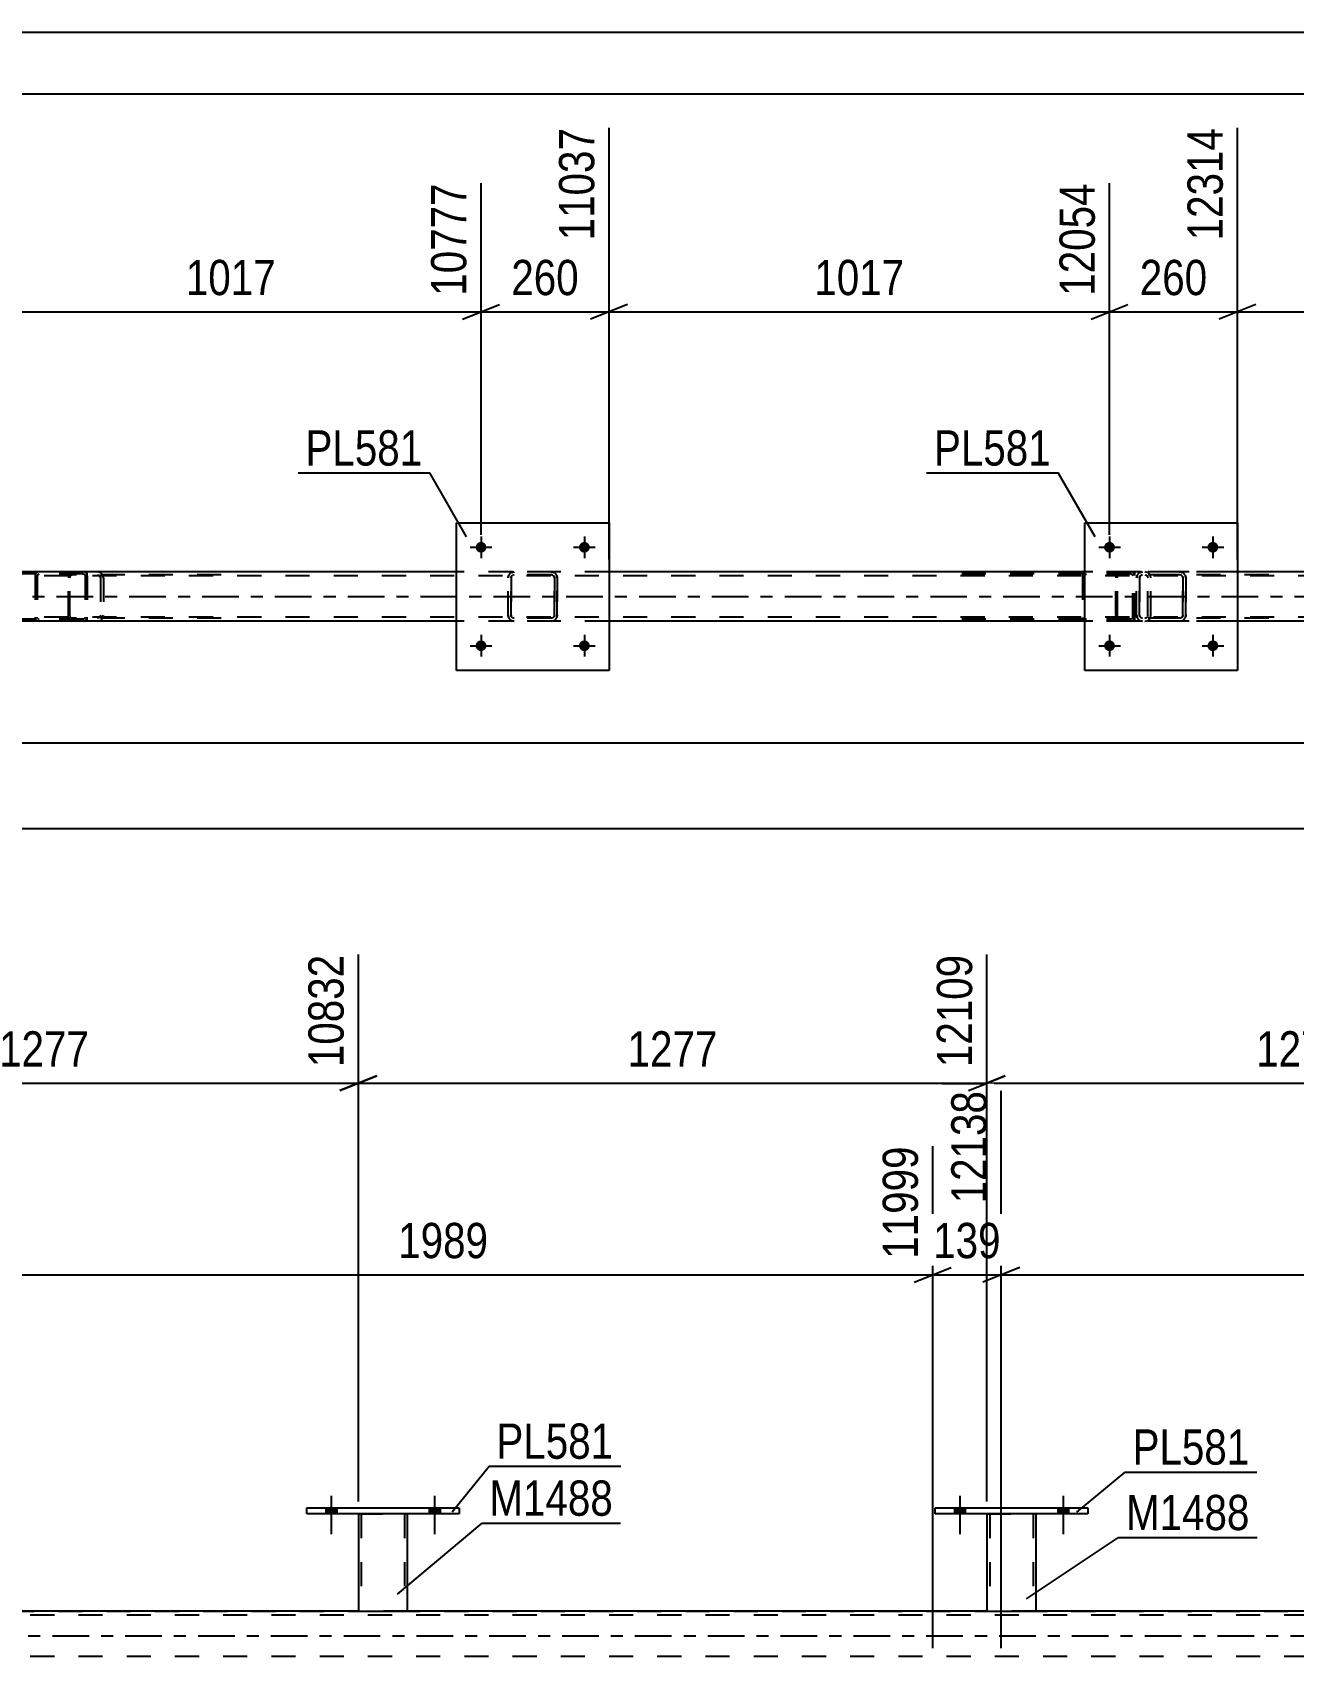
# Model space of a CAD drawing. Header units: millimetres. Extents: x 0 to 841, y 0 to 594.
# Drawn here: x 483.1 to 585.6, y 462 to 594 of the extents above; entities that cross this region are included whole.
import ezdxf

# ---------------------------------------------------------------- set-up
doc = ezdxf.new("R2010")
doc.units = ezdxf.units.MM
doc.linetypes.add('DXK_LINE_DOT2', pattern=[3.9198, 1.9599, -1.9599])
doc.linetypes.add('DXK_LINE_DOT3', pattern=[5.9187, 2.979, -0.9799, 0.9799, -0.9799])
doc.styles.add('Arial Narrow', font='ARIALN.TTF', dxfattribs={"height": 0.2})

# ---------------------------------------------------------------- blocks, each defined once
blk = doc.blocks.new('Unknown-814553059-1135')
at = {"color": 5, "linetype": 'Continuous'}
for p, q in [((841, 594), (0, 594)), ((836, 589), (5, 589))]:
    blk.add_line(p, q, dxfattribs=at)
blk = doc.blocks.new('Part-814553059-2887 - 2837')
at = {"color": 7, "linetype": 'DXK_LINE_DOT2'}
for p, q in [((752.61, 549.85), (88.54, 549.85)), ((530, 550.17), (517.6, 550.17)), ((581.08, 550.17), (568.68, 550.17)), ((752.61, 546.49), (88.54, 546.49)), ((530, 546.17), (517.6, 546.17)), ((581.08, 546.17), (568.68, 546.17))]:
    blk.add_line(p, q, dxfattribs=at)
at = {"color": 2, "linetype": 'Continuous'}
for p, q in [((517.6, 550.17), (478.92, 550.17)), ((568.68, 550.17), (530, 550.17)), ((619.76, 550.17), (581.08, 550.17)), ((517.6, 546.17), (478.92, 546.17)), ((568.68, 546.17), (530, 546.17)), ((619.76, 546.17), (581.08, 546.17))]:
    blk.add_line(p, q, dxfattribs=at)
at = {"color": 7, "linetype": 'DXK_LINE_DOT3'}
blk.add_line((88.54, 548.17), (752.61, 548.17), dxfattribs=at)
blk = doc.blocks.new('Bolt-814553059-2927 - 2837')
at = {"linetype": 'Continuous'}
for points in [[(571.12, 552.17, -1), (570.24, 552.17, -1)], [(579.52, 552.17, -1), (578.64, 552.17, -1)]]:
    blk.add_hatch(color=1, dxfattribs=at).paths.add_polyline_path(points)
at = {"color": 1, "linetype": 'Continuous'}
for p, q in [((570.68, 553.05), (570.68, 551.29)), ((579.08, 553.05), (579.08, 551.29)), ((569.8, 552.17), (571.56, 552.17)), ((578.2, 552.17), (579.96, 552.17))]:
    blk.add_line(p, q, dxfattribs=at)
blk = doc.blocks.new('Bolt-814553059-2928 - 2837')
at = {"linetype": 'Continuous'}
for points in [[(571.12, 544.17, -1), (570.24, 544.17, -1)], [(579.52, 544.17, -1), (578.64, 544.17, -1)]]:
    blk.add_hatch(color=1, dxfattribs=at).paths.add_polyline_path(points)
at = {"color": 1, "linetype": 'Continuous'}
for p, q in [((570.68, 545.05), (570.68, 543.29)), ((579.08, 545.05), (579.08, 543.29)), ((569.8, 544.17), (571.56, 544.17)), ((578.2, 544.17), (579.96, 544.17))]:
    blk.add_line(p, q, dxfattribs=at)
blk = doc.blocks.new('Bolt-814553059-2929 - 2837')
at = {"linetype": 'Continuous'}
for points in [[(520.04, 552.17, -1), (519.16, 552.17, -1)], [(528.44, 552.17, -1), (527.56, 552.17, -1)]]:
    blk.add_hatch(color=1, dxfattribs=at).paths.add_polyline_path(points)
at = {"color": 1, "linetype": 'Continuous'}
for p, q in [((519.6, 553.05), (519.6, 551.29)), ((528, 553.05), (528, 551.29)), ((518.72, 552.17), (520.48, 552.17)), ((527.12, 552.17), (528.88, 552.17))]:
    blk.add_line(p, q, dxfattribs=at)
blk = doc.blocks.new('Bolt-814553059-2930 - 2837')
at = {"linetype": 'Continuous'}
for points in [[(520.04, 544.17, -1), (519.16, 544.17, -1)], [(528.44, 544.17, -1), (527.56, 544.17, -1)]]:
    blk.add_hatch(color=1, dxfattribs=at).paths.add_polyline_path(points)
at = {"color": 1, "linetype": 'Continuous'}
for p, q in [((519.6, 545.05), (519.6, 543.29)), ((528, 545.05), (528, 543.29)), ((518.72, 544.17), (520.48, 544.17)), ((527.12, 544.17), (528.88, 544.17))]:
    blk.add_line(p, q, dxfattribs=at)
blk = doc.blocks.new('Part-814553059-2996 - 2837')
at = {"color": 2, "linetype": 'Continuous'}
for p, q in [((568.68, 542.17), (568.68, 554.17)), ((568.68, 554.17), (581.08, 554.17)), ((581.08, 554.17), (581.08, 542.17)), ((581.08, 542.17), (568.68, 542.17))]:
    blk.add_line(p, q, dxfattribs=at)
blk = doc.blocks.new('Part-814553059-2997 - 2837')
at = {"color": 7, "linetype": 'DXK_LINE_DOT2'}
for p, q in [((572.88, 549.69), (572.92, 549.87)), ((572.92, 549.87), (572.88, 549.69)), ((572.88, 546.65), (572.88, 549.69)), ((572.88, 549.69), (572.88, 549.69)), ((572.88, 546.65), (572.88, 549.69)), ((573.12, 549.69), (573.14, 549.78)), ((573.14, 549.78), (573.12, 549.69)), ((573.12, 546.65), (573.12, 549.69)), ((573.12, 549.69), (573.12, 549.69)), ((573.12, 549.69), (573.12, 546.65)), ((573.14, 549.78), (573.19, 549.86)), ((573.19, 549.86), (573.14, 549.78)), ((573.18, 550.13), (573.36, 550.17)), ((573.36, 550.17), (573.18, 550.13)), ((573.19, 549.86), (573.27, 549.91)), ((573.36, 549.93), (573.27, 549.91)), ((576.4, 550.17), (573.36, 550.17)), ((576.4, 549.93), (573.36, 549.93)), ((576.4, 550.17), (576.59, 550.13)), ((576.59, 550.13), (576.4, 550.17)), ((576.5, 549.91), (576.4, 549.93)), ((576.57, 549.86), (576.5, 549.91)), ((576.57, 549.86), (576.63, 549.78)), ((576.63, 549.78), (576.57, 549.86)), ((576.63, 549.78), (576.64, 549.69)), ((576.64, 549.69), (576.63, 549.78)), ((576.64, 546.65), (576.64, 549.69)), ((576.64, 549.69), (576.64, 549.69)), ((576.64, 549.69), (576.64, 546.65)), ((576.85, 549.87), (576.88, 549.69)), ((576.88, 549.69), (576.85, 549.87)), ((576.88, 546.65), (576.88, 549.69)), ((576.88, 549.69), (576.88, 549.69)), ((576.88, 549.69), (576.88, 546.65)), ((572.88, 546.65), (572.88, 546.65)), ((572.92, 546.46), (572.88, 546.65)), ((572.88, 546.65), (572.92, 546.46)), ((573.12, 546.65), (573.12, 546.65)), ((573.14, 546.55), (573.12, 546.65)), ((573.12, 546.65), (573.14, 546.55)), ((573.19, 546.48), (573.14, 546.55)), ((573.14, 546.55), (573.19, 546.48)), ((573.27, 546.42), (573.19, 546.48)), ((573.36, 546.41), (573.27, 546.42)), ((576.4, 546.41), (573.36, 546.41)), ((576.5, 546.42), (576.4, 546.41)), ((576.57, 546.48), (576.5, 546.42)), ((576.63, 546.55), (576.57, 546.48)), ((576.57, 546.48), (576.63, 546.55)), ((576.64, 546.65), (576.63, 546.55)), ((576.63, 546.55), (576.64, 546.65)), ((576.64, 546.65), (576.64, 546.65)), ((576.88, 546.65), (576.85, 546.46)), ((576.85, 546.46), (576.88, 546.65)), ((576.88, 546.65), (576.88, 546.65)), ((573.36, 546.17), (573.18, 546.2)), ((573.18, 546.2), (573.36, 546.17)), ((576.4, 546.17), (573.36, 546.17)), ((576.59, 546.2), (576.4, 546.17)), ((576.4, 546.17), (576.59, 546.2))]:
    blk.add_line(p, q, dxfattribs=at)
at = {"color": 7, "linetype": 'DXK_LINE_DOT3'}
blk.add_line((574.88, 548.17), (574.88, 548.17), dxfattribs=at)
at = {"color": 7, "linetype": 'DXK_LINE_DOT2'}
for centre, start, end in [((573.36, 549.69), 112.5, 157.5), ((573.36, 549.69), 112.5, 157.5), ((576.4, 549.69), 22.5, 67.5), ((576.4, 549.69), 22.5, 67.5), ((573.36, 546.65), 202.5, 247.5), ((573.36, 546.65), 202.5, 247.5), ((576.4, 546.65), 292.5, 337.5), ((576.4, 546.65), 292.5, 337.5)]:
    blk.add_arc(centre, 0.48, start, end, dxfattribs=at)
blk = doc.blocks.new('Part-814553059-3002 - 2837')
at = {"color": 2, "linetype": 'Continuous'}
for p, q in [((517.6, 542.17), (517.6, 554.17)), ((517.6, 554.17), (530, 554.17)), ((530, 554.17), (530, 542.17)), ((530, 542.17), (517.6, 542.17))]:
    blk.add_line(p, q, dxfattribs=at)
blk = doc.blocks.new('Part-814553059-3003 - 2837')
at = {"color": 7, "linetype": 'DXK_LINE_DOT2'}
for p, q in [((521.8, 549.69), (521.84, 549.87)), ((521.84, 549.87), (521.8, 549.69)), ((521.8, 546.65), (521.8, 549.69)), ((521.8, 549.69), (521.8, 549.69)), ((521.8, 546.65), (521.8, 549.69)), ((522.04, 549.69), (522.06, 549.78)), ((522.06, 549.78), (522.04, 549.69)), ((522.04, 546.65), (522.04, 549.69)), ((522.04, 549.69), (522.04, 549.69)), ((522.04, 549.69), (522.04, 546.65)), ((522.06, 549.78), (522.11, 549.86)), ((522.11, 549.86), (522.06, 549.78)), ((522.1, 550.13), (522.28, 550.17)), ((522.28, 550.17), (522.1, 550.13)), ((522.11, 549.86), (522.19, 549.91)), ((522.28, 549.93), (522.19, 549.91)), ((525.32, 550.17), (522.28, 550.17)), ((525.32, 549.93), (522.28, 549.93)), ((525.32, 550.17), (525.51, 550.13)), ((525.51, 550.13), (525.32, 550.17)), ((525.41, 549.91), (525.32, 549.93)), ((525.49, 549.86), (525.41, 549.91)), ((525.49, 549.86), (525.54, 549.78)), ((525.54, 549.78), (525.49, 549.86)), ((525.54, 549.78), (525.56, 549.69)), ((525.56, 549.69), (525.54, 549.78)), ((525.56, 546.65), (525.56, 549.69)), ((525.56, 549.69), (525.56, 549.69)), ((525.56, 549.69), (525.56, 546.65)), ((525.77, 549.87), (525.8, 549.69)), ((525.8, 549.69), (525.77, 549.87)), ((525.8, 546.65), (525.8, 549.69)), ((525.8, 549.69), (525.8, 549.69)), ((525.8, 549.69), (525.8, 546.65)), ((521.8, 546.65), (521.8, 546.65)), ((521.84, 546.46), (521.8, 546.65)), ((521.8, 546.65), (521.84, 546.46)), ((522.04, 546.65), (522.04, 546.65)), ((522.06, 546.55), (522.04, 546.65)), ((522.04, 546.65), (522.06, 546.55)), ((522.11, 546.48), (522.06, 546.55)), ((522.06, 546.55), (522.11, 546.48)), ((522.19, 546.42), (522.11, 546.48)), ((522.28, 546.41), (522.19, 546.42)), ((525.32, 546.41), (522.28, 546.41)), ((525.41, 546.42), (525.32, 546.41)), ((525.49, 546.48), (525.41, 546.42)), ((525.54, 546.55), (525.49, 546.48)), ((525.49, 546.48), (525.54, 546.55)), ((525.56, 546.65), (525.54, 546.55)), ((525.54, 546.55), (525.56, 546.65)), ((525.56, 546.65), (525.56, 546.65)), ((525.8, 546.65), (525.77, 546.46)), ((525.77, 546.46), (525.8, 546.65)), ((525.8, 546.65), (525.8, 546.65)), ((522.28, 546.17), (522.1, 546.2)), ((522.1, 546.2), (522.28, 546.17)), ((525.32, 546.17), (522.28, 546.17)), ((525.51, 546.2), (525.32, 546.17)), ((525.32, 546.17), (525.51, 546.2))]:
    blk.add_line(p, q, dxfattribs=at)
at = {"color": 7, "linetype": 'DXK_LINE_DOT3'}
blk.add_line((523.8, 548.17), (523.8, 548.17), dxfattribs=at)
at = {"color": 7, "linetype": 'DXK_LINE_DOT2'}
for centre, start, end in [((522.28, 549.69), 112.5, 157.5), ((522.28, 549.69), 112.5, 157.5), ((525.32, 549.69), 22.5, 67.5), ((525.32, 549.69), 22.5, 67.5), ((522.28, 546.65), 202.5, 247.5), ((522.28, 546.65), 202.5, 247.5), ((525.32, 546.65), 292.5, 337.5), ((525.32, 546.65), 292.5, 337.5)]:
    blk.add_arc(centre, 0.48, start, end, dxfattribs=at)
blk = doc.blocks.new('Part-814553059-3037 - 2837')
at = {"color": 7, "linetype": 'DXK_LINE_DOT2'}
for p, q in [((486.08, 549.87), (486.06, 549.69)), ((486.06, 546.65), (486.06, 549.69)), ((486.13, 550.03), (486.08, 549.87)), ((486.22, 550.13), (486.13, 550.03)), ((486.19, 549.69), (486.2, 549.78)), ((486.19, 546.65), (486.19, 549.69)), ((486.2, 549.78), (486.23, 549.86)), ((486.33, 550.17), (486.22, 550.13)), ((486.23, 549.86), (486.27, 549.91)), ((486.27, 549.91), (486.33, 549.93)), ((498.48, 550.17), (486.33, 550.17)), ((498.48, 549.93), (486.33, 549.93)), ((487.6, 549.93), (487.6, 550.17)), ((488.61, 550.13), (488.42, 550.17)), ((488.42, 549.93), (488.51, 549.91)), ((488.51, 549.91), (488.6, 549.86)), ((488.6, 549.86), (488.65, 549.78)), ((488.65, 549.78), (488.67, 549.69)), ((488.67, 549.69), (488.67, 546.65)), ((488.9, 549.77), (488.88, 549.87)), ((488.92, 549.69), (488.9, 549.77)), ((488.92, 549.69), (488.92, 546.65)), ((486.08, 546.46), (486.06, 546.65)), ((486.12, 546.34), (486.08, 546.46)), ((486.13, 546.31), (486.12, 546.34)), ((486.2, 546.55), (486.19, 546.65)), ((486.23, 546.48), (486.2, 546.55)), ((486.27, 546.42), (486.23, 546.48)), ((486.33, 546.41), (486.27, 546.42)), ((498.48, 546.41), (486.33, 546.41)), ((487.6, 546.17), (487.6, 546.41)), ((488.51, 546.42), (488.42, 546.41)), ((488.6, 546.48), (488.51, 546.42)), ((488.65, 546.55), (488.6, 546.48)), ((488.67, 546.65), (488.65, 546.55)), ((488.88, 546.46), (488.9, 546.56)), ((488.9, 546.56), (488.92, 546.65)), ((486.13, 546.31), (486.22, 546.2)), ((486.22, 546.2), (486.33, 546.17)), ((498.48, 546.17), (486.33, 546.17)), ((488.42, 546.17), (488.61, 546.2))]:
    blk.add_line(p, q, dxfattribs=at)
for centre, start, end in [((488.43, 549.67), 23.8494, 68.8059), ((488.43, 546.66), 291.1941, 336.1506)]:
    blk.add_arc(centre, 0.492, start, end, dxfattribs=at)
blk = doc.blocks.new('Part-814553059-3050 - 2837')
at = {"color": 7, "linetype": 'DXK_LINE_DOT2'}
for p, q in [((572.4, 550.17), (557.07, 550.17)), ((572.4, 550.01), (557.07, 550.01)), ((568.51, 549.97), (568.48, 549.85)), ((568.48, 549.85), (568.48, 546.49)), ((568.65, 549.85), (568.66, 549.91)), ((568.65, 549.85), (568.65, 546.49)), ((568.66, 549.91), (568.7, 549.96)), ((568.82, 550.17), (568.69, 550.14)), ((568.7, 549.96), (568.76, 549.99)), ((568.76, 549.99), (568.82, 550.01)), ((572.53, 550.14), (572.4, 550.17)), ((572.4, 550.01), (572.46, 549.99)), ((572.46, 549.99), (572.52, 549.96)), ((572.52, 549.96), (572.55, 549.91)), ((572.55, 549.91), (572.57, 549.85)), ((572.57, 546.49), (572.57, 549.85)), ((572.74, 549.85), (572.71, 549.97)), ((572.74, 546.49), (572.74, 549.85)), ((572.4, 546.33), (557.07, 546.33)), ((568.48, 546.49), (568.51, 546.36)), ((568.66, 546.43), (568.65, 546.49)), ((568.7, 546.37), (568.66, 546.43)), ((568.76, 546.34), (568.7, 546.37)), ((568.82, 546.33), (568.76, 546.34)), ((572.46, 546.34), (572.4, 546.33)), ((572.52, 546.37), (572.46, 546.34)), ((572.55, 546.43), (572.52, 546.37)), ((572.57, 546.49), (572.55, 546.43)), ((572.71, 546.36), (572.74, 546.49)), ((572.4, 546.17), (557.07, 546.17)), ((568.69, 546.19), (568.82, 546.17)), ((572.4, 546.17), (572.53, 546.19))]:
    blk.add_line(p, q, dxfattribs=at)
for centre, start, end in [((568.81, 549.83), 110.7583, 155.6801), ((572.41, 549.83), 24.3199, 69.2417), ((568.81, 546.5), 204.3199, 249.2417), ((572.41, 546.5), 290.7583, 335.6801)]:
    blk.add_arc(centre, 0.331, start, end, dxfattribs=at)
blk = doc.blocks.new('Part-814553059-3051 - 2837')
at = {"color": 7, "linetype": 'DXK_LINE_DOT2'}
for p, q in [((487.26, 550.17), (471.93, 550.17)), ((487.26, 550.01), (471.93, 550.01)), ((483.37, 549.97), (483.35, 549.85)), ((483.35, 549.85), (483.35, 546.49)), ((483.52, 549.85), (483.53, 549.91)), ((483.52, 549.85), (483.52, 546.49)), ((483.53, 549.91), (483.57, 549.96)), ((483.69, 550.17), (483.56, 550.14)), ((483.57, 549.96), (483.62, 549.99)), ((483.62, 549.99), (483.69, 550.01)), ((487.39, 550.14), (487.26, 550.17)), ((487.26, 550.01), (487.33, 549.99)), ((487.33, 549.99), (487.35, 549.98)), ((487.35, 549.98), (487.38, 549.96)), ((487.38, 549.96), (487.42, 549.91)), ((487.42, 549.91), (487.43, 549.85)), ((487.43, 549.85), (487.43, 546.49)), ((487.6, 549.85), (487.58, 549.97)), ((487.6, 549.85), (487.6, 546.49)), ((487.26, 546.33), (471.93, 546.33)), ((483.35, 546.49), (483.37, 546.36)), ((483.53, 546.43), (483.52, 546.49)), ((483.57, 546.37), (483.53, 546.43)), ((483.57, 546.37), (483.6, 546.35)), ((483.6, 546.35), (483.62, 546.34)), ((483.62, 546.34), (483.69, 546.33)), ((487.33, 546.34), (487.26, 546.33)), ((487.38, 546.37), (487.33, 546.34)), ((487.42, 546.43), (487.38, 546.37)), ((487.43, 546.49), (487.42, 546.43)), ((487.58, 546.36), (487.6, 546.49)), ((487.26, 546.17), (471.93, 546.17)), ((483.56, 546.19), (483.69, 546.17)), ((487.26, 546.17), (487.39, 546.19))]:
    blk.add_line(p, q, dxfattribs=at)
for centre, start, end in [((483.67, 549.83), 110.7583, 155.6801), ((487.28, 549.83), 24.3199, 69.2417), ((483.67, 546.5), 204.3199, 249.2417), ((487.28, 546.5), 290.7583, 335.6801)]:
    blk.add_arc(centre, 0.331, start, end, dxfattribs=at)
blk = doc.blocks.new('Part-814553059-3064 - 2837')
at = {"color": 7, "linetype": 'DXK_LINE_DOT2'}
for p, q in [((571.21, 549.87), (571.19, 549.69)), ((571.19, 546.65), (571.19, 549.69)), ((571.27, 550.03), (571.21, 549.87)), ((571.36, 550.13), (571.27, 550.03)), ((571.33, 549.69), (571.34, 549.78)), ((571.33, 546.65), (571.33, 549.69)), ((571.34, 549.78), (571.36, 549.86)), ((571.46, 550.17), (571.36, 550.13)), ((571.36, 549.86), (571.41, 549.91)), ((571.41, 549.91), (571.46, 549.93)), ((583.62, 550.17), (571.46, 550.17)), ((583.62, 549.93), (571.46, 549.93)), ((572.74, 549.93), (572.74, 550.17)), ((573.74, 550.13), (573.55, 550.17)), ((573.55, 549.93), (573.65, 549.91)), ((573.65, 549.91), (573.73, 549.86)), ((573.73, 549.86), (573.78, 549.78)), ((573.78, 549.78), (573.8, 549.69)), ((573.8, 546.65), (573.8, 549.69)), ((574.05, 549.69), (574.02, 549.87)), ((574.05, 546.65), (574.05, 549.69)), ((571.19, 546.65), (571.21, 546.46)), ((571.21, 546.46), (571.27, 546.31)), ((571.34, 546.55), (571.33, 546.65)), ((571.36, 546.48), (571.34, 546.55)), ((571.41, 546.42), (571.36, 546.48)), ((571.46, 546.41), (571.41, 546.42)), ((583.62, 546.41), (571.46, 546.41)), ((572.74, 546.17), (572.74, 546.41)), ((573.65, 546.42), (573.55, 546.41)), ((573.73, 546.48), (573.65, 546.42)), ((573.78, 546.55), (573.73, 546.48)), ((573.8, 546.65), (573.78, 546.55)), ((574.02, 546.46), (574.05, 546.65)), ((571.27, 546.31), (571.36, 546.2)), ((571.36, 546.2), (571.46, 546.17)), ((583.62, 546.17), (571.46, 546.17)), ((573.55, 546.17), (573.74, 546.2))]:
    blk.add_line(p, q, dxfattribs=at)
for centre, start, end in [((573.57, 549.67), 23.8494, 68.8059), ((573.57, 546.66), 291.1941, 336.1506)]:
    blk.add_arc(centre, 0.492, start, end, dxfattribs=at)
blk = doc.blocks.new('Bolt-814553059-3737 - 3729')
at = {"linetype": 'Continuous'}
for points in [[(558.07, 473.63), (558.95, 473.63), (558.95, 474.11), (558.07, 474.11)], [(566.47, 473.63), (567.35, 473.63), (567.35, 474.11), (566.47, 474.11)]]:
    blk.add_hatch(color=1, dxfattribs=at).paths.add_polyline_path(points)
at = {"color": 1, "linetype": 'Continuous'}
for p, q in [((558.51, 475.11), (558.51, 471.99)), ((566.91, 475.11), (566.91, 471.99)), ((558.07, 474.11), (558.07, 473.63)), ((558.95, 474.11), (558.95, 473.63)), ((566.47, 474.11), (566.47, 473.63)), ((567.35, 474.11), (567.35, 473.63))]:
    blk.add_line(p, q, dxfattribs=at)
blk = doc.blocks.new('Bolt-814553059-3748 - 3729')
at = {"linetype": 'Continuous'}
for points in [[(506.99, 473.63), (507.87, 473.63), (507.87, 474.11), (506.99, 474.11)], [(515.39, 473.63), (516.27, 473.63), (516.27, 474.11), (515.39, 474.11)]]:
    blk.add_hatch(color=1, dxfattribs=at).paths.add_polyline_path(points)
at = {"color": 1, "linetype": 'Continuous'}
for p, q in [((507.43, 475.11), (507.43, 471.99)), ((515.83, 475.11), (515.83, 471.99)), ((506.99, 474.11), (506.99, 473.63)), ((507.87, 474.11), (507.87, 473.63)), ((515.39, 474.11), (515.39, 473.63)), ((516.27, 474.11), (516.27, 473.63))]:
    blk.add_line(p, q, dxfattribs=at)
blk = doc.blocks.new('Bolt-814553059-3749 - 3729')
at = {"linetype": 'Continuous'}
for points in [[(506.99, 473.63), (507.87, 473.63), (507.87, 474.11), (506.99, 474.11)], [(515.39, 473.63), (516.27, 473.63), (516.27, 474.11), (515.39, 474.11)]]:
    blk.add_hatch(color=1, dxfattribs=at).paths.add_polyline_path(points)
at = {"color": 1, "linetype": 'Continuous'}
for p, q in [((507.43, 475.11), (507.43, 471.99)), ((515.83, 475.11), (515.83, 471.99)), ((506.99, 474.11), (506.99, 473.63)), ((507.87, 474.11), (507.87, 473.63)), ((515.39, 474.11), (515.39, 473.63)), ((516.27, 474.11), (516.27, 473.63))]:
    blk.add_line(p, q, dxfattribs=at)
blk = doc.blocks.new('Bolt-814553059-3750 - 3729')
at = {"linetype": 'Continuous'}
for points in [[(558.07, 473.63), (558.95, 473.63), (558.95, 474.11), (558.07, 474.11)], [(566.47, 473.63), (567.35, 473.63), (567.35, 474.11), (566.47, 474.11)]]:
    blk.add_hatch(color=1, dxfattribs=at).paths.add_polyline_path(points)
at = {"color": 1, "linetype": 'Continuous'}
for p, q in [((558.51, 475.11), (558.51, 471.99)), ((566.91, 475.11), (566.91, 471.99)), ((558.07, 474.11), (558.07, 473.63)), ((558.95, 474.11), (558.95, 473.63)), ((566.47, 474.11), (566.47, 473.63)), ((567.35, 474.11), (567.35, 473.63))]:
    blk.add_line(p, q, dxfattribs=at)
blk = doc.blocks.new('Part-814553059-3884 - 3729')
at = {"color": 2, "linetype": 'Continuous'}
for p, q in [((556.51, 474.11), (568.91, 474.11)), ((556.51, 473.63), (556.51, 474.11)), ((568.91, 474.11), (568.91, 473.63)), ((568.91, 473.63), (556.51, 473.63))]:
    blk.add_line(p, q, dxfattribs=at)
blk = doc.blocks.new('Part-814553059-3829 - 3729')
at = {"color": 2, "linetype": 'Continuous'}
for p, q in [((509.63, 473.63), (509.63, 465.72)), ((513.63, 465.72), (513.63, 473.63)), ((509.63, 465.72), (513.63, 465.72))]:
    blk.add_line(p, q, dxfattribs=at)
at = {"color": 7, "linetype": 'DXK_LINE_DOT2'}
for p, q in [((509.63, 473.63), (513.63, 473.63)), ((509.63, 473.63), (509.63, 473.63)), ((509.63, 473.63), (509.63, 473.63)), ((509.87, 473.63), (509.87, 465.72)), ((513.39, 473.63), (513.39, 465.72)), ((513.63, 473.63), (513.63, 473.63)), ((513.63, 473.63), (513.63, 473.63)), ((513.33, 465.72), (513.37, 465.72)), ((513.33, 465.72), (513.37, 465.72)), ((513.37, 465.72), (513.39, 465.72)), ((513.37, 465.72), (513.39, 465.72))]:
    blk.add_line(p, q, dxfattribs=at)
blk = doc.blocks.new('Part-814553059-3834 - 3729')
at = {"color": 2, "linetype": 'Continuous'}
for p, q in [((505.43, 474.11), (517.83, 474.11)), ((505.43, 473.63), (505.43, 474.11)), ((517.83, 474.11), (517.83, 473.63)), ((517.83, 473.63), (505.43, 473.63))]:
    blk.add_line(p, q, dxfattribs=at)
blk = doc.blocks.new('Part-814553059-3879 - 3729')
at = {"color": 2, "linetype": 'Continuous'}
for p, q in [((560.71, 473.63), (560.71, 465.72)), ((564.71, 465.72), (564.71, 473.63)), ((560.71, 465.72), (564.71, 465.72))]:
    blk.add_line(p, q, dxfattribs=at)
at = {"color": 7, "linetype": 'DXK_LINE_DOT2'}
for p, q in [((560.71, 473.63), (564.71, 473.63)), ((560.71, 473.63), (560.71, 473.63)), ((560.71, 473.63), (560.71, 473.63)), ((560.95, 473.63), (560.95, 465.72)), ((564.47, 473.63), (564.47, 465.72)), ((564.71, 473.63), (564.71, 473.63)), ((564.71, 473.63), (564.71, 473.63)), ((564.41, 465.72), (564.45, 465.72)), ((564.41, 465.72), (564.45, 465.72)), ((564.45, 465.72), (564.47, 465.72)), ((564.45, 465.72), (564.47, 465.72))]:
    blk.add_line(p, q, dxfattribs=at)
blk = doc.blocks.new('Part-814553059-4048 - 3729')
at = {"color": 7, "linetype": 'DXK_LINE_DOT2'}
for p, q in [((782.83, 465.4), (76.37, 465.4)), ((152.07, 465.72), (782.83, 465.72)), ((513.63, 465.72), (509.63, 465.72)), ((564.71, 465.72), (560.71, 465.72)), ((782.83, 462.04), (76.37, 462.04))]:
    blk.add_line(p, q, dxfattribs=at)
at = {"color": 2, "linetype": 'Continuous'}
for p, q in [((509.63, 465.72), (462.55, 465.72)), ((560.71, 465.72), (513.63, 465.72)), ((611.79, 465.72), (564.71, 465.72))]:
    blk.add_line(p, q, dxfattribs=at)
at = {"color": 7, "linetype": 'DXK_LINE_DOT3'}
blk.add_line((76.37, 463.72), (782.83, 463.72), dxfattribs=at)
blk = doc.blocks.new('StraightDimension-814553059-3379 - 2837')
at = {"color": 7, "linetype": 'Continuous'}
for p, q in [((478.92, 551.17), (478.92, 584.43)), ((519.6, 553.17), (519.6, 581.75)), ((480.42, 571.91), (477.42, 570.71)), ((518.1, 570.71), (521.1, 571.91)), ((478.92, 571.31), (519.6, 571.31))]:
    blk.add_line(p, q, dxfattribs=at)
at = {"color": 0}
blk.add_wipeout([(503.52, 572.06), (503.52, 576.26), (495.01, 576.26), (495.01, 572.06)], dxfattribs=at)
at = {"color": 3, "style": 'Arial Narrow'}
blk.add_text('1017', height=2.863, dxfattribs=at).set_placement((495.61, 572.66))
at = {"color": 0, "linetype": 'Continuous'}
blk.add_wipeout([(519, 582.35), (514.8, 582.35), (514.8, 572.01), (519, 572.01)], dxfattribs=at)
at = {"color": 3, "linetype": 'Continuous', "style": 'Arial Narrow'}
blk.add_text('10777', height=2.863, rotation=90.0002, dxfattribs=at).set_placement((518.4, 572.61))
blk = doc.blocks.new('StraightDimension-814553059-3399 - 2837')
at = {"color": 7, "linetype": 'Continuous'}
for p, q in [((530, 551.17), (530, 586.25)), ((519.6, 553.17), (519.6, 581.75)), ((518.1, 570.71), (521.1, 571.91)), ((531.5, 571.91), (528.5, 570.71)), ((519.6, 571.31), (530, 571.31))]:
    blk.add_line(p, q, dxfattribs=at)
at = {"color": 0}
blk.add_wipeout([(528.14, 572.06), (528.14, 576.26), (521.46, 576.26), (521.46, 572.06)], dxfattribs=at)
at = {"color": 3, "style": 'Arial Narrow'}
blk.add_text('260', height=2.863, dxfattribs=at).set_placement((522.06, 572.66))
at = {"color": 0, "linetype": 'Continuous'}
blk.add_wipeout([(529.4, 586.85), (525.2, 586.85), (525.2, 576.51), (529.4, 576.51)], dxfattribs=at)
at = {"color": 3, "linetype": 'Continuous', "style": 'Arial Narrow'}
blk.add_text('11037', height=2.863, rotation=90.0002, dxfattribs=at).set_placement((528.8, 577.11))
blk = doc.blocks.new('StraightDimension-814553059-3419 - 2837')
at = {"color": 7, "linetype": 'Continuous'}
for p, q in [((530, 551.17), (530, 586.25)), ((570.68, 553.17), (570.68, 581.75)), ((531.5, 571.91), (528.5, 570.71)), ((569.18, 570.71), (572.18, 571.91)), ((530, 571.31), (570.68, 571.31))]:
    blk.add_line(p, q, dxfattribs=at)
at = {"color": 0}
blk.add_wipeout([(554.6, 572.06), (554.6, 576.26), (546.09, 576.26), (546.09, 572.06)], dxfattribs=at)
at = {"color": 3, "style": 'Arial Narrow'}
blk.add_text('1017', height=2.863, dxfattribs=at).set_placement((546.69, 572.66))
at = {"color": 0, "linetype": 'Continuous'}
blk.add_wipeout([(570.08, 582.35), (565.88, 582.35), (565.88, 572.01), (570.08, 572.01)], dxfattribs=at)
at = {"color": 3, "linetype": 'Continuous', "style": 'Arial Narrow'}
blk.add_text('12054', height=2.863, rotation=90.0002, dxfattribs=at).set_placement((569.48, 572.61))
blk = doc.blocks.new('StraightDimension-814553059-3439 - 2837')
at = {"color": 7, "linetype": 'Continuous'}
for p, q in [((581.08, 551.17), (581.08, 586.25)), ((570.68, 553.17), (570.68, 581.75)), ((569.18, 570.71), (572.18, 571.91)), ((582.58, 571.91), (579.58, 570.71)), ((570.68, 571.31), (581.08, 571.31))]:
    blk.add_line(p, q, dxfattribs=at)
at = {"color": 0}
blk.add_wipeout([(579.23, 572.06), (579.23, 576.26), (572.54, 576.26), (572.54, 572.06)], dxfattribs=at)
at = {"color": 3, "style": 'Arial Narrow'}
blk.add_text('260', height=2.863, dxfattribs=at).set_placement((573.14, 572.66))
at = {"color": 0, "linetype": 'Continuous'}
blk.add_wipeout([(580.48, 586.85), (576.28, 586.85), (576.28, 576.51), (580.48, 576.51)], dxfattribs=at)
at = {"color": 3, "linetype": 'Continuous', "style": 'Arial Narrow'}
blk.add_text('12314', height=2.863, rotation=90.0002, dxfattribs=at).set_placement((579.88, 577.11))
blk = doc.blocks.new('StraightDimension-814553059-3459 - 2837')
at = {"color": 7, "linetype": 'Continuous'}
for p, q in [((581.08, 551.17), (581.08, 586.25)), ((621.76, 553.17), (621.76, 581.75)), ((582.58, 571.91), (579.58, 570.71)), ((620.26, 570.71), (623.26, 571.91)), ((581.08, 571.31), (621.76, 571.31))]:
    blk.add_line(p, q, dxfattribs=at)
at = {"color": 0}
blk.add_wipeout([(605.68, 572.06), (605.68, 576.26), (597.17, 576.26), (597.17, 572.06)], dxfattribs=at)
at = {"color": 3, "style": 'Arial Narrow'}
blk.add_text('1017', height=2.863, dxfattribs=at).set_placement((597.77, 572.66))
at = {"color": 0, "linetype": 'Continuous'}
blk.add_wipeout([(621.16, 582.35), (616.96, 582.35), (616.96, 572.01), (621.16, 572.01)], dxfattribs=at)
at = {"color": 3, "linetype": 'Continuous', "style": 'Arial Narrow'}
blk.add_text('13331', height=2.863, rotation=90.0002, dxfattribs=at).set_placement((620.56, 572.61))
blk = doc.blocks.new('StraightDimension-814553059-3627 - 2837')
at = {"color": 7, "linetype": 'Continuous'}
blk.add_line((87.9, 529.32), (795.17, 529.32), dxfattribs=at)
blk = doc.blocks.new('StraightDimension-814553059-7859 - 2837')
at = {"color": 7, "linetype": 'Continuous'}
blk.add_line((88.54, 536.28), (794.53, 536.28), dxfattribs=at)
blk = doc.blocks.new('StraightDimension-814553059-4970 - 3729')
at = {"color": 7, "linetype": 'Continuous'}
for p, q in [((509.63, 474.63), (509.63, 519.08)), ((458.55, 474.63), (458.55, 517.25)), ((460.05, 509.23), (457.05, 508.03)), ((458.55, 508.63), (509.63, 508.63)), ((508.13, 508.03), (511.13, 509.23))]:
    blk.add_line(p, q, dxfattribs=at)
at = {"color": 0}
blk.add_wipeout([(488.35, 509.38), (488.35, 513.58), (479.83, 513.58), (479.83, 509.38)], dxfattribs=at)
at = {"color": 3, "style": 'Arial Narrow'}
blk.add_text('1277', height=2.863, dxfattribs=at).set_placement((480.43, 509.98))
at = {"color": 0, "linetype": 'Continuous'}
blk.add_wipeout([(509.03, 519.68), (504.83, 519.68), (504.83, 509.33), (509.03, 509.33)], dxfattribs=at)
at = {"color": 3, "linetype": 'Continuous', "style": 'Arial Narrow'}
blk.add_text('10832', height=2.863, rotation=90.0002, dxfattribs=at).set_placement((508.43, 509.93))
blk = doc.blocks.new('StraightDimension-814553059-4950 - 3729')
at = {"color": 7, "linetype": 'Continuous'}
for p, q in [((560.71, 474.63), (560.71, 519.08)), ((611.79, 474.63), (611.79, 519.08)), ((562.21, 509.23), (559.21, 508.03)), ((560.71, 508.63), (611.79, 508.63)), ((610.29, 508.03), (613.29, 509.23))]:
    blk.add_line(p, q, dxfattribs=at)
at = {"color": 0}
blk.add_wipeout([(590.51, 509.38), (590.51, 513.58), (582, 513.58), (582, 509.38)], dxfattribs=at)
at = {"color": 3, "style": 'Arial Narrow'}
blk.add_text('1277', height=2.863, dxfattribs=at).set_placement((582.6, 509.98))
at = {"color": 0, "linetype": 'Continuous'}
blk.add_wipeout([(611.19, 519.68), (606.99, 519.68), (606.99, 509.33), (611.19, 509.33)], dxfattribs=at)
at = {"color": 3, "linetype": 'Continuous', "style": 'Arial Narrow'}
blk.add_text('13386', height=2.863, rotation=90.0002, dxfattribs=at).set_placement((610.59, 509.93))
blk = doc.blocks.new('StraightDimension-814553059-4378 - 3729')
at = {"color": 7, "linetype": 'Continuous'}
for p, q in [((561.88, 462.72), (561.88, 508)), ((641.44, 462.72), (641.44, 503.5)), ((563.38, 493.66), (560.38, 492.46)), ((639.94, 492.46), (642.94, 493.66)), ((561.88, 493.06), (641.44, 493.06))]:
    blk.add_line(p, q, dxfattribs=at)
at = {"color": 0}
blk.add_wipeout([(605.92, 493.81), (605.92, 498.01), (597.41, 498.01), (597.41, 493.81)], dxfattribs=at)
at = {"color": 3, "style": 'Arial Narrow'}
blk.add_text('1989', height=2.863, dxfattribs=at).set_placement((598.01, 494.41))
at = {"color": 0, "linetype": 'Continuous'}
blk.add_wipeout([(640.84, 504.1), (636.64, 504.1), (636.64, 493.76), (640.84, 493.76)], dxfattribs=at)
at = {"color": 3, "linetype": 'Continuous', "style": 'Arial Narrow'}
blk.add_text('14127', height=2.863, rotation=90.0002, dxfattribs=at).set_placement((640.24, 494.36))
blk = doc.blocks.new('StraightDimension-814553059-4340 - 3729')
at = {"color": 7, "linetype": 'Continuous'}
for p, q in [((476.75, 462.72), (476.75, 508)), ((556.31, 462.72), (556.31, 503.5)), ((478.25, 493.66), (475.25, 492.46)), ((554.81, 492.46), (557.81, 493.66)), ((476.75, 493.06), (556.31, 493.06))]:
    blk.add_line(p, q, dxfattribs=at)
at = {"color": 0}
blk.add_wipeout([(520.78, 493.81), (520.78, 498.01), (512.27, 498.01), (512.27, 493.81)], dxfattribs=at)
at = {"color": 3, "style": 'Arial Narrow'}
blk.add_text('1989', height=2.863, dxfattribs=at).set_placement((512.87, 494.41))
at = {"color": 0, "linetype": 'Continuous'}
blk.add_wipeout([(555.71, 504.1), (551.51, 504.1), (551.51, 493.76), (555.71, 493.76)], dxfattribs=at)
at = {"color": 3, "linetype": 'Continuous', "style": 'Arial Narrow'}
blk.add_text('11999', height=2.863, rotation=90.0002, dxfattribs=at).set_placement((555.11, 494.36))
blk = doc.blocks.new('StraightDimension-814553059-4359 - 3729')
at = {"color": 7, "linetype": 'Continuous'}
for p, q in [((561.88, 462.72), (561.88, 508)), ((556.31, 462.72), (556.31, 503.5)), ((554.81, 492.46), (557.81, 493.66)), ((563.38, 493.66), (560.38, 492.46)), ((556.31, 493.06), (561.88, 493.06))]:
    blk.add_line(p, q, dxfattribs=at)
at = {"color": 0}
blk.add_wipeout([(562.44, 493.81), (562.44, 498.01), (555.75, 498.01), (555.75, 493.81)], dxfattribs=at)
at = {"color": 3, "style": 'Arial Narrow'}
blk.add_text('139', height=2.863, dxfattribs=at).set_placement((556.35, 494.41))
at = {"color": 0, "linetype": 'Continuous'}
blk.add_wipeout([(561.28, 508.6), (557.08, 508.6), (557.08, 498.26), (561.28, 498.26)], dxfattribs=at)
at = {"color": 3, "linetype": 'Continuous', "style": 'Arial Narrow'}
blk.add_text('12138', height=2.863, rotation=90.0002, dxfattribs=at).set_placement((560.68, 498.86))
blk = doc.blocks.new('StraightDimension-814553059-4960 - 3729')
at = {"color": 7, "linetype": 'Continuous'}
for p, q in [((509.63, 474.63), (509.63, 519.08)), ((560.71, 474.63), (560.71, 519.08)), ((511.13, 509.23), (508.13, 508.03)), ((509.63, 508.63), (560.71, 508.63)), ((559.21, 508.03), (562.21, 509.23))]:
    blk.add_line(p, q, dxfattribs=at)
at = {"color": 0}
blk.add_wipeout([(539.43, 509.38), (539.43, 513.58), (530.91, 513.58), (530.91, 509.38)], dxfattribs=at)
at = {"color": 3, "style": 'Arial Narrow'}
blk.add_text('1277', height=2.863, dxfattribs=at).set_placement((531.51, 509.98))
at = {"color": 0, "linetype": 'Continuous'}
blk.add_wipeout([(560.11, 519.68), (555.91, 519.68), (555.91, 509.33), (560.11, 509.33)], dxfattribs=at)
at = {"color": 3, "linetype": 'Continuous', "style": 'Arial Narrow'}
blk.add_text('12109', height=2.863, rotation=90.0002, dxfattribs=at).set_placement((559.51, 509.93))
blk = doc.blocks.new('Mark-814553059-2992 - 2837')
at = {"color": 0}
blk.add_wipeout([(565.91, 558.81), (565.91, 561.81), (556.41, 561.81), (556.41, 558.81)], dxfattribs=at)
blk.add_wipeout([(565.91, 558.81), (565.91, 561.81), (556.41, 561.81), (556.41, 558.81)], dxfattribs=at)
at = {"color": 30, "linetype": 'Continuous'}
for p in [(555.81, 558.21), (569.51, 553.02)]:
    blk.add_line(p, (566.51, 558.21), dxfattribs=at)
at = {"color": 3, "style": 'Arial Narrow'}
blk.add_text('PL581', height=2.863, dxfattribs=at).set_placement((556.41, 558.81))
blk = doc.blocks.new('Mark-814553059-2998 - 2837')
at = {"color": 0}
blk.add_wipeout([(514.83, 558.81), (514.83, 561.81), (505.33, 561.81), (505.33, 558.81)], dxfattribs=at)
blk.add_wipeout([(514.83, 558.81), (514.83, 561.81), (505.33, 561.81), (505.33, 558.81)], dxfattribs=at)
at = {"color": 30, "linetype": 'Continuous'}
for p in [(504.73, 558.21), (518.43, 553.02)]:
    blk.add_line(p, (515.43, 558.21), dxfattribs=at)
at = {"color": 3, "style": 'Arial Narrow'}
blk.add_text('PL581', height=2.863, dxfattribs=at).set_placement((505.33, 558.81))
blk = doc.blocks.new('Mark-814553059-3825 - 3729')
at = {"color": 0}
blk.add_wipeout([(530.33, 473.48), (530.33, 476.48), (520.28, 476.48), (520.28, 473.48)], dxfattribs=at)
blk.add_wipeout([(530.33, 473.48), (530.33, 476.48), (520.28, 476.48), (520.28, 473.48)], dxfattribs=at)
at = {"color": 30, "linetype": 'Continuous'}
for p, q in [((512.8, 467.1), (519.68, 472.88)), ((519.68, 472.88), (530.93, 472.88))]:
    blk.add_line(p, q, dxfattribs=at)
at = {"color": 3, "style": 'Arial Narrow'}
blk.add_text('M1488', height=2.863, dxfattribs=at).set_placement((520.28, 473.48))
blk = doc.blocks.new('Mark-814553059-3830 - 3729')
at = {"color": 0}
blk.add_wipeout([(530.36, 478.11), (530.36, 481.11), (520.85, 481.11), (520.85, 478.11)], dxfattribs=at)
blk.add_wipeout([(530.36, 478.11), (530.36, 481.11), (520.85, 481.11), (520.85, 478.11)], dxfattribs=at)
at = {"color": 30, "linetype": 'Continuous'}
for p, q in [((517.26, 473.79), (520.25, 477.51)), ((520.25, 477.51), (530.96, 477.51))]:
    blk.add_line(p, q, dxfattribs=at)
at = {"color": 3, "style": 'Arial Narrow'}
blk.add_text('PL581', height=2.863, dxfattribs=at).set_placement((520.85, 478.11))
blk = doc.blocks.new('Mark-814553059-3880 - 3729')
at = {"color": 0}
blk.add_wipeout([(582.05, 477.63), (582.05, 480.63), (572.55, 480.63), (572.55, 477.63)], dxfattribs=at)
blk.add_wipeout([(582.05, 477.63), (582.05, 480.63), (572.55, 480.63), (572.55, 477.63)], dxfattribs=at)
at = {"color": 30, "linetype": 'Continuous'}
for p, q in [((568.02, 473.77), (571.95, 477.03)), ((571.95, 477.03), (582.65, 477.03))]:
    blk.add_line(p, q, dxfattribs=at)
at = {"color": 3, "style": 'Arial Narrow'}
blk.add_text('PL581', height=2.863, dxfattribs=at).set_placement((572.55, 477.63))
blk = doc.blocks.new('Mark-814553059-3875 - 3729')
at = {"color": 0}
blk.add_wipeout([(582.07, 472.31), (582.07, 475.31), (572.02, 475.31), (572.02, 472.31)], dxfattribs=at)
blk.add_wipeout([(582.07, 472.31), (582.07, 475.31), (572.02, 475.31), (572.02, 472.31)], dxfattribs=at)
at = {"color": 30, "linetype": 'Continuous'}
for p, q in [((563.94, 466.72), (571.42, 471.71)), ((571.42, 471.71), (582.67, 471.71))]:
    blk.add_line(p, q, dxfattribs=at)
at = {"color": 3, "style": 'Arial Narrow'}
blk.add_text('M1488', height=2.863, dxfattribs=at).set_placement((572.02, 472.31))

msp = doc.modelspace()

# ---------------------------------------------------------------- block references
for name in ['Unknown-814553059-1135', 'Part-814553059-3002 - 2837', 'Bolt-814553059-2929 - 2837', 'Part-814553059-2996 - 2837', 'Bolt-814553059-2927 - 2837', 'Part-814553059-2887 - 2837', 'Part-814553059-3051 - 2837', 'Part-814553059-3037 - 2837', 'Part-814553059-3003 - 2837', 'Part-814553059-3050 - 2837', 'Part-814553059-3064 - 2837', 'Part-814553059-2997 - 2837', 'Bolt-814553059-2930 - 2837', 'Bolt-814553059-2928 - 2837', 'Bolt-814553059-3748 - 3729', 'Bolt-814553059-3749 - 3729', 'Bolt-814553059-3737 - 3729', 'Bolt-814553059-3750 - 3729', 'Part-814553059-3834 - 3729', 'Part-814553059-3884 - 3729', 'Part-814553059-3829 - 3729', 'Part-814553059-3879 - 3729', 'Part-814553059-4048 - 3729']:
    msp.add_blockref(name, (0, 0))

# ---------------------------------------------------------------- next in the draw order: block references
for name in ['StraightDimension-814553059-3379 - 2837', 'StraightDimension-814553059-3627 - 2837', 'StraightDimension-814553059-4970 - 3729', 'StraightDimension-814553059-4950 - 3729']:
    msp.add_blockref(name, (0, 0))

# ---------------------------------------------------------------- next in the draw order: block references
for name in ['StraightDimension-814553059-3399 - 2837', 'StraightDimension-814553059-7859 - 2837', 'StraightDimension-814553059-4340 - 3729', 'StraightDimension-814553059-4378 - 3729']:
    msp.add_blockref(name, (0, 0))

# ---------------------------------------------------------------- next in the draw order: block references
for name in ['StraightDimension-814553059-3419 - 2837', 'Mark-814553059-2998 - 2837', 'StraightDimension-814553059-4359 - 3729', 'Mark-814553059-3880 - 3729']:
    msp.add_blockref(name, (0, 0))

# ---------------------------------------------------------------- next in the draw order: block references
for name in ['StraightDimension-814553059-3439 - 2837', 'StraightDimension-814553059-4960 - 3729', 'Mark-814553059-3875 - 3729']:
    msp.add_blockref(name, (0, 0))

# ---------------------------------------------------------------- next in the draw order: block references
for name in ['StraightDimension-814553059-3459 - 2837', 'Mark-814553059-2992 - 2837', 'Mark-814553059-3825 - 3729']:
    msp.add_blockref(name, (0, 0))

# ---------------------------------------------------------------- next in the draw order: block references
msp.add_blockref('Mark-814553059-3830 - 3729', (0, 0))

doc.saveas('drawing.dxf')
